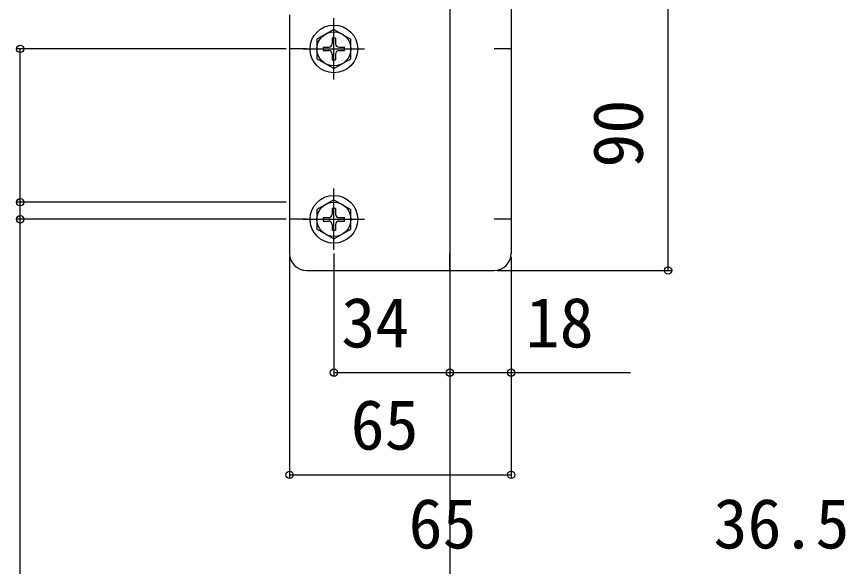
# Model space of a CAD drawing. Units: millimetres, scale not verified. Extents: x -875 to 875, y -1305 to 1298.
# Drawn here: x -712.1 to -469, y 793 to 954.4 of the extents above; entities that cross this region are included whole.
import ezdxf
from ezdxf.enums import TextEntityAlignment as Align

# ---------------------------------------------------------------- set-up
doc = ezdxf.new("R2010")
doc.units = ezdxf.units.MM
doc.header["$LTSCALE"] = 8
for name, color, linetype in [('0-4_YKK_12', 2, 'Continuous'), ('0-5_YKK_13', 4, 'Continuous'), ('0-6_YKK_D', 6, 'Continuous')]:
    doc.layers.add(name, color=color, linetype=linetype)
doc.styles.add('ＭＳ ゴシック', font='')
doc.styles.get('ＭＳ ゴシック').set_extended_font_data('MS Gothic')

msp = doc.modelspace()

# ---------------------------------------------------------------- linework, layer by layer
at = {"layer": '0-4_YKK_12'}
msp.add_line((-585, 1013.9), (-585, 491.9), dxfattribs=at)
at = {"layer": '0-5_YKK_13'}
for p, q in [((-567, 969.9), (-567, 884.9)), ((-632, 954.9), (-632, 884.9)), ((-619, 935.9), (-619, 953.9)), ((-619, 950.65), (-624, 947.763)), ((-619, 950.65), (-614, 947.763)), ((-624, 947.763), (-624, 942.037)), ((-619.5, 948.05), (-619.5, 946.4)), ((-618.5, 948.05), (-619.5, 948.05)), ((-618.5, 948.05), (-618.5, 946.4)), ((-614, 942.037), (-614, 947.763)), ((-627, 944.9), (-632, 944.9)), ((-628, 944.9), (-610, 944.9)), ((-622.15, 945.4), (-620.5, 945.4)), ((-622.15, 945.4), (-622.15, 944.4)), ((-622.15, 944.4), (-620.5, 944.4)), ((-619.5, 943.4), (-619.5, 941.75)), ((-618.5, 943.4), (-618.5, 941.75)), ((-617.5, 945.4), (-615.85, 945.4)), ((-617.5, 944.4), (-615.85, 944.4)), ((-615.85, 944.4), (-615.85, 945.4)), ((-567, 944.9), (-572, 944.9)), ((-619, 939.15), (-624, 942.037)), ((-619.5, 941.75), (-618.5, 941.75)), ((-619, 939.15), (-614, 942.037)), ((-619, 885.9), (-619, 903.9)), ((-619, 900.65), (-624, 897.763)), ((-619, 900.65), (-614, 897.763)), ((-624, 897.763), (-624, 892.037)), ((-619.5, 898.05), (-619.5, 896.4)), ((-618.5, 898.05), (-619.5, 898.05)), ((-618.5, 898.05), (-618.5, 896.4)), ((-614, 892.037), (-614, 897.763)), ((-627, 894.9), (-632, 894.9)), ((-628, 894.9), (-610, 894.9)), ((-622.15, 895.4), (-620.5, 895.4)), ((-622.15, 895.4), (-622.15, 894.4)), ((-617.5, 895.4), (-615.85, 895.4)), ((-615.85, 894.4), (-615.85, 895.4)), ((-567, 894.9), (-572, 894.9)), ((-622.15, 894.4), (-620.5, 894.4)), ((-619.5, 893.4), (-619.5, 891.75)), ((-618.5, 893.4), (-618.5, 891.75)), ((-617.5, 894.4), (-615.85, 894.4)), ((-619, 889.15), (-624, 892.037)), ((-619.5, 891.75), (-618.5, 891.75)), ((-619, 889.15), (-614, 892.037)), ((-585, 879.9), (-585, 884.9)), ((-627, 879.9), (-572, 879.9))]:
    msp.add_line(p, q, dxfattribs=at)
for centre, radius in [((-619, 944.9), 7), ((-619, 944.9), 5), ((-619, 894.9), 7), ((-619, 894.9), 5)]:
    msp.add_circle(centre, radius, dxfattribs=at)
for centre, radius, start, end in [((-620.5, 946.4), 1, 270, 0), ((-617.5, 946.4), 1, 180, 270), ((-620.5, 943.4), 1, 0, 90), ((-617.5, 943.4), 1, 90, 180), ((-620.5, 896.4), 1, 270, 0), ((-617.5, 896.4), 1, 180, 270), ((-620.5, 893.4), 1, 0, 90), ((-617.5, 893.4), 1, 90, 180), ((-627, 884.9), 5, 180, 270), ((-572, 884.9), 5, 270, 0)]:
    msp.add_arc(centre, radius, start, end, dxfattribs=at)
at = {"layer": '0-6_YKK_D'}
for p, q in [((-521, 879.9), (-521, 969.9)), ((-633, 944.9), (-712, 944.9)), ((-711, 894.9), (-711, 944.9)), ((-633, 899.9), (-712, 899.9)), ((-711, 745.9), (-711, 899.9)), ((-633, 894.9), (-712, 894.9)), ((-619, 884.9), (-619, 848.9)), ((-632, 883.9), (-632, 818.9)), ((-567, 883.9), (-567, 848.9)), ((-567, 883.9), (-567, 818.9)), ((-571, 879.9), (-520, 879.9)), ((-585, 858.9), (-585, 848.9)), ((-585, 858.9), (-585, 848.9)), ((-619, 849.9), (-585, 849.9)), ((-632, 819.9), (-567, 819.9))]:
    msp.add_line(p, q, dxfattribs=at)
msp.add_lwpolyline([(-585, 849.9), (-567, 849.9), (-532.041, 849.9)], dxfattribs=at)
for centre in [(-711, 944.9), (-711, 899.9), (-711, 894.9), (-521, 879.9), (-619, 849.9), (-585, 849.9), (-585, 849.9), (-567, 849.9), (-632, 819.9), (-567, 819.9)]:
    msp.add_circle(centre, 1.075, dxfattribs=at)

# ---------------------------------------------------------------- texts
at = {"layer": '0-6_YKK_D', "style": 'ＭＳ ゴシック'}
msp.add_text('90', height=14.66, rotation=90, dxfattribs=at).set_placement((-524, 910.07), align=Align.BOTTOM_LEFT)
for s, p in [('34', (-616.83, 852.9)), ('18', (-562.768, 852.9)), ('65', (-614.102, 822.9)), ('65', (-597.102, 793.9)), ('36.5', (-507.677, 793.9))]:
    msp.add_text(s, height=14.66, dxfattribs=at).set_placement(p, align=Align.BOTTOM_LEFT)

doc.saveas('drawing.dxf')
